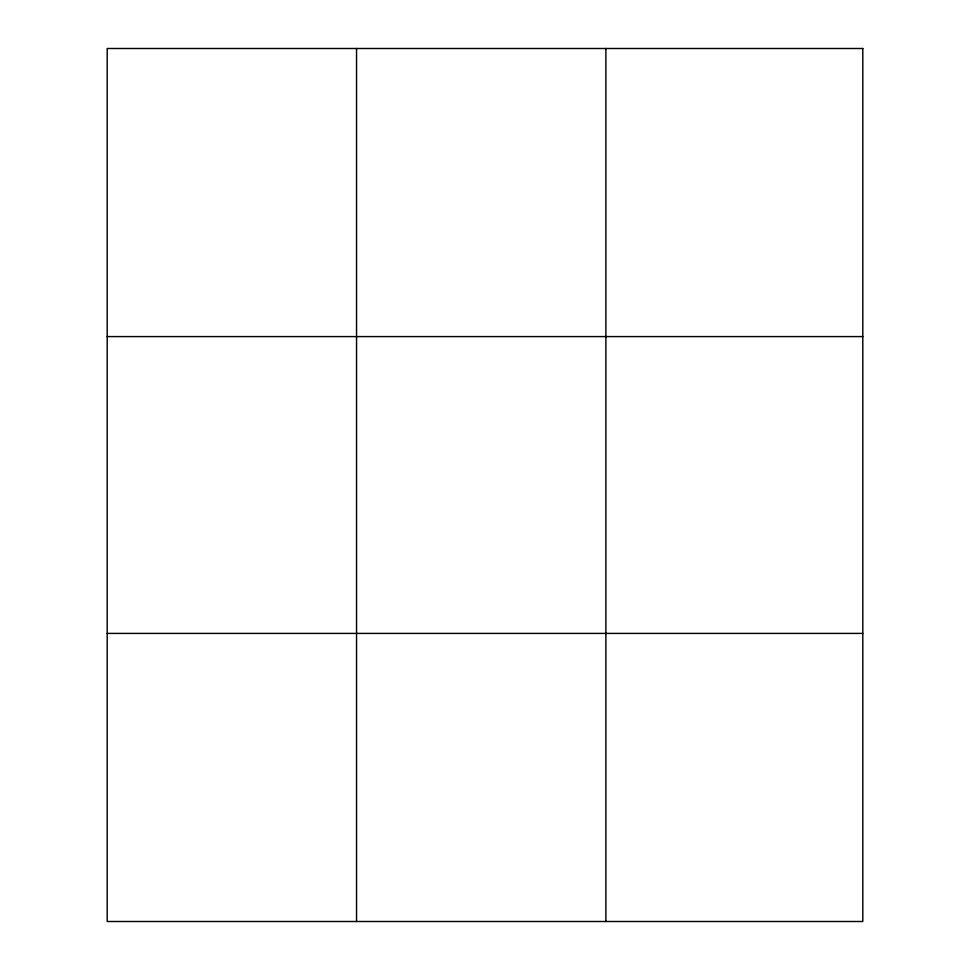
<?xml version="1.0" encoding="UTF-8"?>
<svg xmlns="http://www.w3.org/2000/svg" width="970" height="970" viewBox="0 0 970 970"><rect width="100%" height="100%" fill="white"/><g stroke="black" fill="none" stroke-linecap="round" stroke-linejoin="round"><path stroke-width="1.45" d="M356.548 921.5L356.548 48.5M605.898 921.5L605.898 48.5M107.197 336.59L862.803 336.59M107.197 633.41L862.803 633.41M862.803 48.5L862.803 921.5L107.197 921.5L107.197 48.5L862.803 48.5"/></g></svg>
